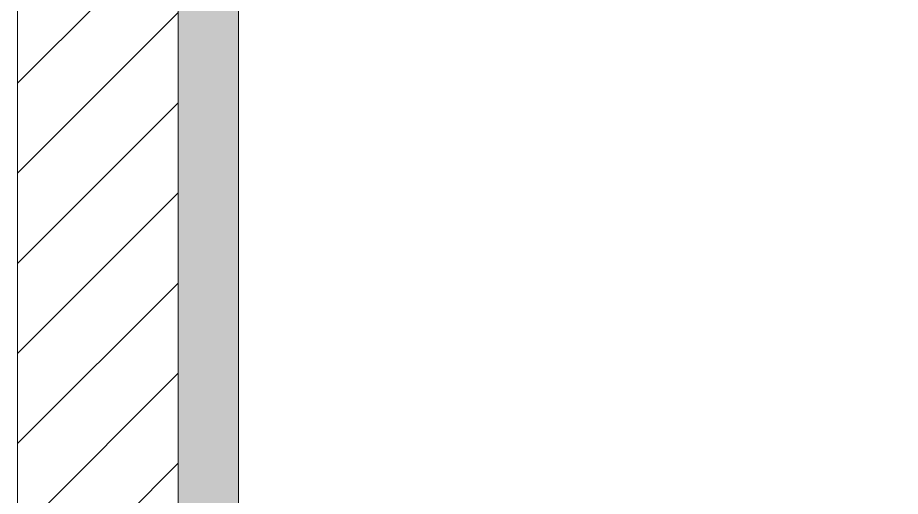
# Model space of a CAD drawing. Header units: millimetres. Extents: x -853320 to 19484, y -510814 to 9708.
# Drawn here: x 14938.85 to 14960.84, y 7492.86 to 7504.79 of the extents above; entities that cross this region are included whole.
import ezdxf

# ---------------------------------------------------------------- set-up
doc = ezdxf.new("R2010")
doc.units = ezdxf.units.MM
for name, color, linetype, lineweight in [('F_DIBOND_soffitto_cassone', 7, 'Continuous', 5), ('F_IMPIANTO IDRAULICO', 7, 'Continuous', 5), ('F_TUBOLARE sez.40x40', 7, 'Continuous', 5)]:
    doc.layers.add(name, color=color, linetype=linetype, lineweight=lineweight)

# ---------------------------------------------------------------- blocks, each defined once
blk = doc.blocks.new('BAGNO_camera doppia_rev.02_pianta')
at = {"layer": 'F_DIBOND_soffitto_cassone'}
h = blk.add_hatch(dxfattribs=at)
h.set_pattern_fill('ANSI31', color=1, scale=0.5)
h.set_pattern_definition([(45, (853.4978, -644), (-1.122532015, 1.122532015), [])])
h.paths.add_polyline_path([(32831.616, 22996.66), (32835.616, 22996.66), (32835.616, 22486.66), (32831.616, 22486.66)])
at = {"layer": 'F_TUBOLARE sez.40x40', "true_color": 0x636466}
h = blk.add_hatch(color=251, dxfattribs=at)
h.dxf.hatch_style = 1
h.paths.add_polyline_path([(32835.616, 22486.66), (32875.616, 22486.66), (32875.616, 22996.66), (32835.616, 22996.66)])
h.paths.add_polyline_path([(32837.116, 22486.66), (32874.116, 22486.66), (32874.116, 22996.66), (32837.116, 22996.66)], flags=17)
at = {"layer": 'F_DIBOND_soffitto_cassone', "color": 1}
blk.add_lwpolyline([(32831.616, 22996.66), (32835.616, 22996.66), (32835.616, 22486.66), (32831.616, 22486.66)], close=True, dxfattribs=at)
at = {"layer": 'F_TUBOLARE sez.40x40'}
for points in [[(32835.616, 22486.66), (32875.616, 22486.66), (32875.616, 22996.66), (32835.616, 22996.66)], [(32837.116, 22486.66), (32874.116, 22486.66), (32874.116, 22996.66), (32837.116, 22996.66)]]:
    blk.add_lwpolyline(points, close=True, dxfattribs=at)

msp = doc.modelspace()

# ---------------------------------------------------------------- block references
at = {"layer": 'F_IMPIANTO IDRAULICO', "color": 1}
msp.add_blockref('BAGNO_camera doppia_rev.02_pianta', (-17892.766, -15112.845), dxfattribs=at)

doc.saveas('drawing.dxf')
